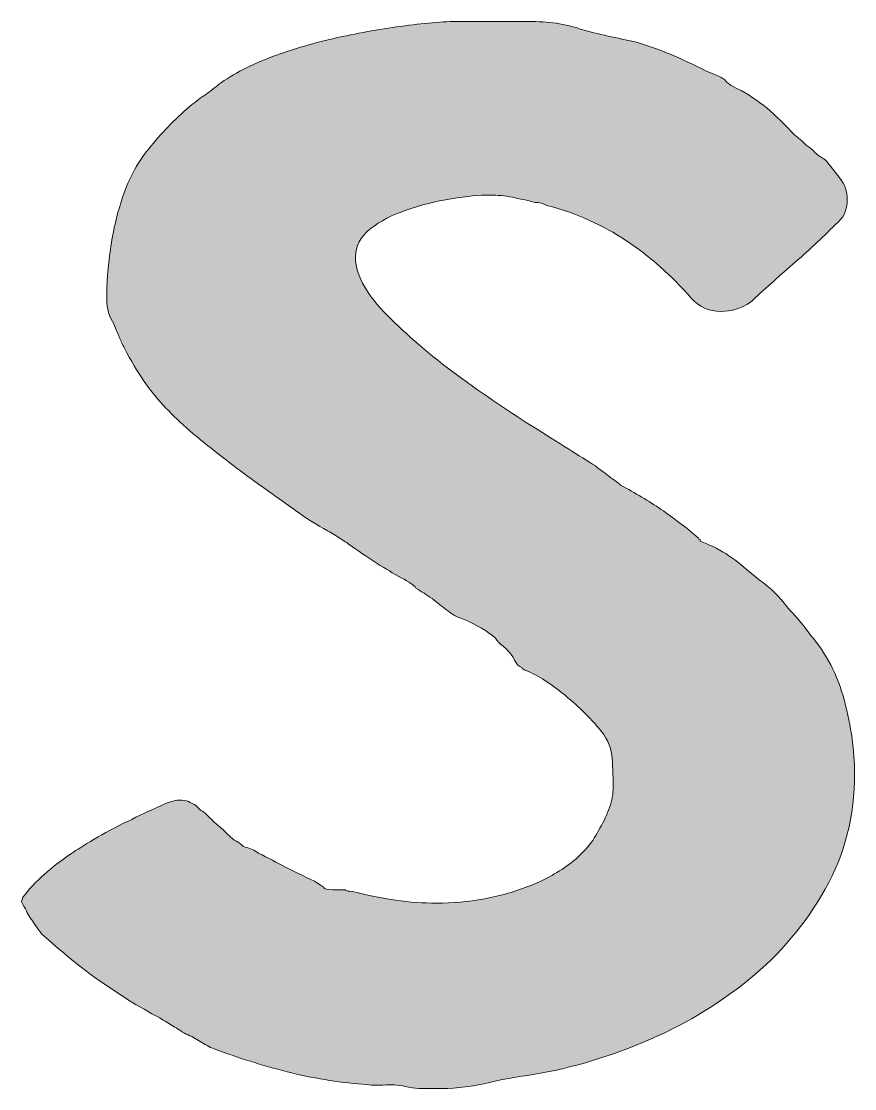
# Model space of a CAD drawing. Header units: inches. Extents: x 57 to 1023, y -981 to -99.
# Drawn here: x 808.6 to 1022.6, y -372.6 to -98.6 of the extents above; entities that cross this region are included whole.
import ezdxf

# ---------------------------------------------------------------- set-up
doc = ezdxf.new("R2010")
doc.units = ezdxf.units.IN
doc.header["$MEASUREMENT"] = 0
doc.layers.add('Layer 1', color=7, linetype='Continuous')

# ---------------------------------------------------------------- blocks, each defined once
blk = doc.blocks.new('block 3')
at = {"layer": 'Layer 1', "true_color": 0x2b568d}
h = blk.add_hatch(color=167, dxfattribs=at)
h.dxf.hatch_style = 2
edge = h.paths.add_edge_path()
edge.add_spline(control_points=[(809.02, -323.43), (810.53, -321.42), (812.35, -319.46), (814.5, -317.57), (816.63, -315.68), (818.84, -313.98), (821.11, -312.47), (822.11, -311.71), (823.88, -310.58), (826.4, -309.07), (828.92, -307.56), (831.69, -306.04), (834.72, -304.53), (837.74, -303.02), (840.63, -301.64), (843.41, -300.38), (846.18, -299.12), (848.07, -298.48), (849.08, -298.48), (850.08, -298.48), (850.9, -298.61), (851.53, -298.86), (852.16, -299.12), (852.86, -299.5), (853.61, -300), (853.61, -300), (854.75, -301.13), (854.75, -301.13), (855.25, -301.39), (855.75, -301.76), (856.26, -302.27), (858.02, -304.03), (859.41, -305.29), (860.42, -306.04), (860.92, -306.55), (861.49, -307.12), (862.12, -307.75), (862.74, -308.38), (863.56, -308.94), (864.57, -309.45), (865.08, -309.95), (865.58, -310.33), (866.09, -310.58), (867.35, -310.83), (868.48, -311.34), (869.49, -312.09), (872, -313.36), (874.34, -314.55), (876.48, -315.68), (878.62, -316.82), (881.07, -318.01), (883.85, -319.27), (885.11, -320.03), (885.86, -320.54), (886.12, -320.78), (886.12, -320.78), (886.49, -321.16), (886.49, -321.16), (887, -321.42), (888.01, -321.54), (889.52, -321.54), (889.52, -321.54), (891.79, -321.54), (891.79, -321.54), (892.03, -321.79), (892.66, -321.92), (893.68, -321.92), (901.23, -323.94), (908.42, -324.94), (915.22, -324.94), (919.25, -324.94), (923.35, -324.56), (927.5, -323.81), (931.66, -323.05), (935.63, -321.92), (939.41, -320.41), (943.19, -318.89), (946.65, -316.95), (949.8, -314.55), (952.95, -312.16), (955.41, -309.2), (957.17, -305.67), (958.17, -303.91), (959, -302.14), (959.63, -300.38), (960.25, -298.61), (960.57, -296.85), (960.57, -295.08), (960.57, -292.06), (960.44, -289.36), (960.19, -286.96), (959.94, -284.57), (958.81, -282.23), (956.79, -279.97), (954.77, -277.45), (951.94, -274.68), (948.29, -271.65), (944.63, -268.63), (941.3, -266.49), (938.27, -265.23), (938.02, -265.23), (937.77, -265.1), (937.52, -264.85), (937.26, -264.85), (937.14, -264.72), (937.14, -264.47), (936.38, -264.22), (935.75, -263.59), (935.25, -262.58), (935, -261.82), (934.36, -260.94), (933.36, -259.93), (932.85, -259.43), (932.35, -258.99), (931.85, -258.61), (931.34, -258.23), (930.84, -257.67), (930.34, -256.91), (928.32, -255.15), (925.55, -253.51), (922.02, -252), (920.51, -251.5), (919.12, -250.74), (917.87, -249.73), (916.6, -248.73), (915.34, -247.72), (914.09, -246.71), (913.33, -246.21), (912.63, -245.76), (912.01, -245.38), (911.37, -245.01), (910.68, -244.57), (909.93, -244.06), (909.42, -243.31), (908.16, -242.42), (906.15, -241.42), (902.12, -239.15), (897.96, -236.5), (893.68, -233.48), (892.66, -232.72), (891.66, -232.03), (890.65, -231.4), (889.64, -230.77), (888.51, -230.08), (887.25, -229.32), (884.48, -227.81), (882.21, -226.43), (880.45, -225.16), (876.92, -222.65), (873.39, -220.13), (869.87, -217.61), (866.33, -215.09), (862.81, -212.44), (859.28, -209.67), (853.99, -205.64), (849.46, -201.67), (845.68, -197.76), (841.9, -193.86), (838.37, -188.76), (835.09, -182.46), (834.59, -181.45), (834.15, -180.51), (833.77, -179.62), (833.39, -178.74), (832.95, -177.67), (832.45, -176.41), (831.18, -174.4), (830.56, -172.25), (830.56, -169.98), (830.56, -165.96), (830.87, -161.67), (831.5, -157.13), (832.13, -152.6), (833.07, -148.44), (834.34, -144.66), (835.85, -139.62), (838.18, -135.15), (841.33, -131.24), (844.48, -127.34), (847.95, -123.75), (851.72, -120.47), (852.98, -119.47), (854.24, -118.52), (855.5, -117.64), (856.76, -116.76), (858.02, -115.81), (859.28, -114.8), (863.06, -112.03), (867.66, -109.64), (873.08, -107.62), (878.49, -105.61), (884.1, -103.97), (889.9, -102.71), (895.69, -101.45), (901.42, -100.44), (907.09, -99.69), (912.76, -98.93), (917.74, -98.55), (922.02, -98.55), (922.02, -98.55), (937.9, -98.55), (937.9, -98.55), (940.41, -98.55), (942.81, -98.68), (945.08, -98.93), (947.34, -99.18), (949.61, -99.69), (951.88, -100.44), (954.39, -101.2), (956.85, -101.83), (959.25, -102.33), (961.64, -102.84), (963.97, -103.34), (966.24, -103.84), (969.77, -104.85), (973.1, -106.05), (976.26, -107.43), (979.4, -108.82), (982.49, -110.27), (985.52, -111.78), (986.27, -112.03), (986.9, -112.29), (987.41, -112.54), (987.91, -112.79), (988.41, -113.04), (988.92, -113.29), (989.42, -113.8), (989.8, -114.18), (990.05, -114.43), (990.3, -114.68), (990.68, -114.93), (991.19, -115.18), (994.21, -116.69), (996.86, -118.34), (999.12, -120.09), (1001.39, -121.86), (1003.78, -124.13), (1006.3, -126.9), (1006.81, -127.41), (1007.37, -127.91), (1008, -128.41), (1008.63, -128.92), (1009.33, -129.54), (1010.08, -130.3), (1010.84, -130.81), (1011.59, -131.43), (1012.35, -132.19), (1013.11, -132.95), (1013.99, -133.58), (1015, -134.08), (1016.25, -135.59), (1017.51, -137.17), (1018.78, -138.8), (1020.03, -140.45), (1020.66, -142.27), (1020.66, -144.28), (1020.66, -147.06), (1019.66, -149.2), (1017.64, -150.71), (1014.11, -154.24), (1010.46, -157.64), (1006.68, -160.91), (1002.9, -164.19), (999.25, -167.47), (995.72, -170.74), (993.45, -172.25), (990.93, -173.01), (988.16, -173.01), (985.14, -173.01), (982.62, -171.87), (980.6, -169.61), (975.56, -163.81), (970.02, -158.9), (963.97, -154.87), (957.93, -150.84), (951.12, -147.81), (943.56, -145.8), (942.56, -145.29), (941.55, -145.04), (940.54, -145.04), (938.52, -144.54), (936.57, -144.09), (934.68, -143.72), (932.79, -143.34), (930.84, -143.15), (928.83, -143.15), (926.3, -143.15), (923.03, -143.47), (919, -144.09), (914.96, -144.73), (911.19, -145.67), (907.66, -146.93), (903.88, -148.19), (900.73, -149.83), (898.21, -151.84), (895.69, -153.86), (894.43, -156.25), (894.43, -159.02), (894.43, -163.31), (896.82, -167.97), (901.61, -173.01), (906.4, -178.05), (912.32, -183.21), (919.38, -188.5), (926.18, -193.55), (932.98, -198.21), (939.79, -202.49), (946.59, -206.78), (952, -210.18), (956.04, -212.69), (956.54, -213.2), (957.11, -213.64), (957.74, -214.01), (958.36, -214.39), (958.93, -214.83), (959.44, -215.34), (960.95, -216.35), (961.96, -217.1), (962.46, -217.61), (966.24, -219.62), (969.7, -221.7), (972.85, -223.84), (976, -225.98), (979.22, -228.44), (982.49, -231.21), (982.49, -231.46), (982.62, -231.59), (982.87, -231.59), (982.87, -231.59), (982.87, -231.97), (982.87, -231.97), (985.39, -232.98), (987.03, -233.73), (987.78, -234.23), (990.05, -235.5), (992.13, -236.94), (994.02, -238.58), (995.91, -240.22), (997.86, -241.79), (999.88, -243.31), (1001.14, -244.32), (1002.21, -245.33), (1003.09, -246.33), (1003.97, -247.34), (1004.91, -248.47), (1005.93, -249.73), (1007.94, -251.75), (1009.7, -253.89), (1011.22, -256.16), (1015.24, -260.69), (1018.14, -266.3), (1019.91, -272.97), (1021.67, -279.65), (1022.55, -285.89), (1022.55, -291.68), (1022.55, -302.52), (1020.03, -312.41), (1015, -321.35), (1009.95, -330.3), (1003.4, -338.05), (995.34, -344.59), (987.28, -351.15), (978.27, -356.5), (968.32, -360.66), (958.36, -364.81), (948.48, -367.65), (938.65, -369.16), (936.63, -369.41), (934.68, -369.73), (932.79, -370.11), (930.9, -370.48), (928.95, -370.92), (926.94, -371.43), (923.16, -372.18), (919.12, -372.56), (914.84, -372.56), (913.58, -372.56), (912.44, -372.56), (911.44, -372.56), (910.43, -372.56), (909.3, -372.43), (908.04, -372.18), (906.02, -371.68), (904.07, -371.49), (902.18, -371.62), (900.29, -371.74), (898.34, -371.68), (896.32, -371.43), (889.77, -370.92), (883.28, -369.85), (876.86, -368.22), (870.43, -366.58), (864.2, -364.63), (858.15, -362.36), (856.89, -361.86), (855.69, -361.22), (854.56, -360.47), (853.43, -359.71), (852.23, -359.09), (850.97, -358.58), (849.71, -357.82), (848.57, -357.13), (847.57, -356.5), (846.56, -355.87), (845.42, -355.18), (844.16, -354.42), (833.33, -348.63), (823.25, -341.45), (813.93, -332.88), (812.67, -331.37), (811.79, -330.11), (811.28, -329.1), (810.78, -328.6), (810.4, -328.03), (810.15, -327.4), (809.9, -326.77), (809.52, -326.07), (809.02, -325.32), (809.02, -325.32), (808.64, -324.56), (808.64, -324.56), (808.64, -324.56), (809.02, -323.43), (809.02, -323.43)], knot_values=[0, 0, 0, 0, 1, 1, 1, 2, 2, 2, 3, 3, 3, 4, 4, 4, 5, 5, 5, 6, 6, 6, 7, 7, 7, 8, 8, 8, 9, 9, 9, 10, 10, 10, 11, 11, 11, 12, 12, 12, 13, 13, 13, 14, 14, 14, 15, 15, 15, 16, 16, 16, 17, 17, 17, 18, 18, 18, 19, 19, 19, 20, 20, 20, 21, 21, 21, 22, 22, 22, 23, 23, 23, 24, 24, 24, 25, 25, 25, 26, 26, 26, 27, 27, 27, 28, 28, 28, 29, 29, 29, 30, 30, 30, 31, 31, 31, 32, 32, 32, 33, 33, 33, 34, 34, 34, 35, 35, 35, 36, 36, 36, 37, 37, 37, 38, 38, 38, 39, 39, 39, 40, 40, 40, 41, 41, 41, 42, 42, 42, 43, 43, 43, 44, 44, 44, 45, 45, 45, 46, 46, 46, 47, 47, 47, 48, 48, 48, 49, 49, 49, 50, 50, 50, 51, 51, 51, 52, 52, 52, 53, 53, 53, 54, 54, 54, 55, 55, 55, 56, 56, 56, 57, 57, 57, 58, 58, 58, 59, 59, 59, 60, 60, 60, 61, 61, 61, 62, 62, 62, 63, 63, 63, 64, 64, 64, 65, 65, 65, 66, 66, 66, 67, 67, 67, 68, 68, 68, 69, 69, 69, 70, 70, 70, 71, 71, 71, 72, 72, 72, 73, 73, 73, 74, 74, 74, 75, 75, 75, 76, 76, 76, 77, 77, 77, 78, 78, 78, 79, 79, 79, 80, 80, 80, 81, 81, 81, 82, 82, 82, 83, 83, 83, 84, 84, 84, 85, 85, 85, 86, 86, 86, 87, 87, 87, 88, 88, 88, 89, 89, 89, 90, 90, 90, 91, 91, 91, 92, 92, 92, 93, 93, 93, 94, 94, 94, 95, 95, 95, 96, 96, 96, 97, 97, 97, 98, 98, 98, 99, 99, 99, 100, 100, 100, 101, 101, 101, 102, 102, 102, 103, 103, 103, 104, 104, 104, 105, 105, 105, 106, 106, 106, 107, 107, 107, 108, 108, 108, 109, 109, 109, 110, 110, 110, 111, 111, 111, 112, 112, 112, 113, 113, 113, 114, 114, 114, 115, 115, 115, 116, 116, 116, 117, 117, 117, 118, 118, 118, 119, 119, 119, 120, 120, 120, 121, 121, 121, 122, 122, 122, 123, 123, 123, 124, 124, 124, 125, 125, 125, 126, 126, 126, 127, 127, 127, 128, 128, 128, 129, 129, 129, 130, 130, 130, 131, 131, 131, 132, 132, 132, 133, 133, 133, 134, 134, 134, 135, 135, 135, 136, 136, 136, 137, 137, 137, 138, 138, 138, 139, 139, 139, 140, 140, 140, 141, 141, 141, 141], degree=3, periodic=1)
at = {"layer": 'Layer 1', "lineweight": 0}
blk.add_open_spline([(809.02, -323.43), (810.53, -321.42), (812.35, -319.46), (814.5, -317.57), (816.63, -315.68), (818.84, -313.98), (821.11, -312.47), (822.11, -311.71), (823.88, -310.58), (826.4, -309.07), (828.92, -307.56), (831.69, -306.04), (834.72, -304.53), (837.74, -303.02), (840.63, -301.64), (843.41, -300.38), (846.18, -299.12), (848.07, -298.48), (849.08, -298.48), (850.08, -298.48), (850.9, -298.61), (851.53, -298.86), (852.16, -299.12), (852.86, -299.5), (853.61, -300), (853.61, -300), (854.75, -301.13), (854.75, -301.13), (855.25, -301.39), (855.75, -301.76), (856.26, -302.27), (858.02, -304.03), (859.41, -305.29), (860.42, -306.04), (860.92, -306.55), (861.49, -307.12), (862.12, -307.75), (862.74, -308.38), (863.56, -308.94), (864.57, -309.45), (865.08, -309.95), (865.58, -310.33), (866.09, -310.58), (867.35, -310.83), (868.48, -311.34), (869.49, -312.09), (872, -313.36), (874.34, -314.55), (876.48, -315.68), (878.62, -316.82), (881.07, -318.01), (883.85, -319.27), (885.11, -320.03), (885.86, -320.54), (886.12, -320.78), (886.12, -320.78), (886.49, -321.16), (886.49, -321.16), (887, -321.42), (888.01, -321.54), (889.52, -321.54), (889.52, -321.54), (891.79, -321.54), (891.79, -321.54), (892.03, -321.79), (892.66, -321.92), (893.68, -321.92), (901.23, -323.94), (908.42, -324.94), (915.22, -324.94), (919.25, -324.94), (923.35, -324.56), (927.5, -323.81), (931.66, -323.05), (935.63, -321.92), (939.41, -320.41), (943.19, -318.89), (946.65, -316.95), (949.8, -314.55), (952.95, -312.16), (955.41, -309.2), (957.17, -305.67), (958.17, -303.91), (959, -302.14), (959.63, -300.38), (960.25, -298.61), (960.57, -296.85), (960.57, -295.08), (960.57, -292.06), (960.44, -289.36), (960.19, -286.96), (959.94, -284.57), (958.81, -282.23), (956.79, -279.97), (954.77, -277.45), (951.94, -274.68), (948.29, -271.65), (944.63, -268.63), (941.3, -266.49), (938.27, -265.23), (938.02, -265.23), (937.77, -265.1), (937.52, -264.85), (937.26, -264.85), (937.14, -264.72), (937.14, -264.47), (936.38, -264.22), (935.75, -263.59), (935.25, -262.58), (935, -261.82), (934.36, -260.94), (933.36, -259.93), (932.85, -259.43), (932.35, -258.99), (931.85, -258.61), (931.34, -258.23), (930.84, -257.67), (930.34, -256.91), (928.32, -255.15), (925.55, -253.51), (922.02, -252), (920.51, -251.5), (919.12, -250.74), (917.87, -249.73), (916.6, -248.73), (915.34, -247.72), (914.09, -246.71), (913.33, -246.21), (912.63, -245.76), (912.01, -245.38), (911.37, -245.01), (910.68, -244.57), (909.93, -244.06), (909.42, -243.31), (908.16, -242.42), (906.15, -241.42), (902.12, -239.15), (897.96, -236.5), (893.68, -233.48), (892.66, -232.72), (891.66, -232.03), (890.65, -231.4), (889.64, -230.77), (888.51, -230.08), (887.25, -229.32), (884.48, -227.81), (882.21, -226.43), (880.45, -225.16), (876.92, -222.65), (873.39, -220.13), (869.87, -217.61), (866.33, -215.09), (862.81, -212.44), (859.28, -209.67), (853.99, -205.64), (849.46, -201.67), (845.68, -197.76), (841.9, -193.86), (838.37, -188.76), (835.09, -182.46), (834.59, -181.45), (834.15, -180.51), (833.77, -179.62), (833.39, -178.74), (832.95, -177.67), (832.45, -176.41), (831.18, -174.4), (830.56, -172.25), (830.56, -169.98), (830.56, -165.96), (830.87, -161.67), (831.5, -157.13), (832.13, -152.6), (833.07, -148.44), (834.34, -144.66), (835.85, -139.62), (838.18, -135.15), (841.33, -131.24), (844.48, -127.34), (847.95, -123.75), (851.72, -120.47), (852.98, -119.47), (854.24, -118.52), (855.5, -117.64), (856.76, -116.76), (858.02, -115.81), (859.28, -114.8), (863.06, -112.03), (867.66, -109.64), (873.08, -107.62), (878.49, -105.61), (884.1, -103.97), (889.9, -102.71), (895.69, -101.45), (901.42, -100.44), (907.09, -99.69), (912.76, -98.93), (917.74, -98.55), (922.02, -98.55), (922.02, -98.55), (937.9, -98.55), (937.9, -98.55), (940.41, -98.55), (942.81, -98.68), (945.08, -98.93), (947.34, -99.18), (949.61, -99.69), (951.88, -100.44), (954.39, -101.2), (956.85, -101.83), (959.25, -102.33), (961.64, -102.84), (963.97, -103.34), (966.24, -103.84), (969.77, -104.85), (973.1, -106.05), (976.26, -107.43), (979.4, -108.82), (982.49, -110.27), (985.52, -111.78), (986.27, -112.03), (986.9, -112.29), (987.41, -112.54), (987.91, -112.79), (988.41, -113.04), (988.92, -113.29), (989.42, -113.8), (989.8, -114.18), (990.05, -114.43), (990.3, -114.68), (990.68, -114.93), (991.19, -115.18), (994.21, -116.69), (996.86, -118.34), (999.12, -120.09), (1001.39, -121.86), (1003.78, -124.13), (1006.3, -126.9), (1006.81, -127.41), (1007.37, -127.91), (1008, -128.41), (1008.63, -128.92), (1009.33, -129.54), (1010.08, -130.3), (1010.84, -130.81), (1011.59, -131.43), (1012.35, -132.19), (1013.11, -132.95), (1013.99, -133.58), (1015, -134.08), (1016.25, -135.59), (1017.51, -137.17), (1018.78, -138.8), (1020.03, -140.45), (1020.66, -142.27), (1020.66, -144.28), (1020.66, -147.06), (1019.66, -149.2), (1017.64, -150.71), (1014.11, -154.24), (1010.46, -157.64), (1006.68, -160.91), (1002.9, -164.19), (999.25, -167.47), (995.72, -170.74), (993.45, -172.25), (990.93, -173.01), (988.16, -173.01), (985.14, -173.01), (982.62, -171.87), (980.6, -169.61), (975.56, -163.81), (970.02, -158.9), (963.97, -154.87), (957.93, -150.84), (951.12, -147.81), (943.56, -145.8), (942.56, -145.29), (941.55, -145.04), (940.54, -145.04), (938.52, -144.54), (936.57, -144.09), (934.68, -143.72), (932.79, -143.34), (930.84, -143.15), (928.83, -143.15), (926.3, -143.15), (923.03, -143.47), (919, -144.09), (914.96, -144.73), (911.19, -145.67), (907.66, -146.93), (903.88, -148.19), (900.73, -149.83), (898.21, -151.84), (895.69, -153.86), (894.43, -156.25), (894.43, -159.02), (894.43, -163.31), (896.82, -167.97), (901.61, -173.01), (906.4, -178.05), (912.32, -183.21), (919.38, -188.5), (926.18, -193.55), (932.98, -198.21), (939.79, -202.49), (946.59, -206.78), (952, -210.18), (956.04, -212.69), (956.54, -213.2), (957.11, -213.64), (957.74, -214.01), (958.36, -214.39), (958.93, -214.83), (959.44, -215.34), (960.95, -216.35), (961.96, -217.1), (962.46, -217.61), (966.24, -219.62), (969.7, -221.7), (972.85, -223.84), (976, -225.98), (979.22, -228.44), (982.49, -231.21), (982.49, -231.46), (982.62, -231.59), (982.87, -231.59), (982.87, -231.59), (982.87, -231.97), (982.87, -231.97), (985.39, -232.98), (987.03, -233.73), (987.78, -234.23), (990.05, -235.5), (992.13, -236.94), (994.02, -238.58), (995.91, -240.22), (997.86, -241.79), (999.88, -243.31), (1001.14, -244.32), (1002.21, -245.33), (1003.09, -246.33), (1003.97, -247.34), (1004.91, -248.47), (1005.93, -249.73), (1007.94, -251.75), (1009.7, -253.89), (1011.22, -256.16), (1015.24, -260.69), (1018.14, -266.3), (1019.91, -272.97), (1021.67, -279.65), (1022.55, -285.89), (1022.55, -291.68), (1022.55, -302.52), (1020.03, -312.41), (1015, -321.35), (1009.95, -330.3), (1003.4, -338.05), (995.34, -344.59), (987.28, -351.15), (978.27, -356.5), (968.32, -360.66), (958.36, -364.81), (948.48, -367.65), (938.65, -369.16), (936.63, -369.41), (934.68, -369.73), (932.79, -370.11), (930.9, -370.48), (928.95, -370.92), (926.94, -371.43), (923.16, -372.18), (919.12, -372.56), (914.84, -372.56), (913.58, -372.56), (912.44, -372.56), (911.44, -372.56), (910.43, -372.56), (909.3, -372.43), (908.04, -372.18), (906.02, -371.68), (904.07, -371.49), (902.18, -371.62), (900.29, -371.74), (898.34, -371.68), (896.32, -371.43), (889.77, -370.92), (883.28, -369.85), (876.86, -368.22), (870.43, -366.58), (864.2, -364.63), (858.15, -362.36), (856.89, -361.86), (855.69, -361.22), (854.56, -360.47), (853.43, -359.71), (852.23, -359.09), (850.97, -358.58), (849.71, -357.82), (848.57, -357.13), (847.57, -356.5), (846.56, -355.87), (845.42, -355.18), (844.16, -354.42), (833.33, -348.63), (823.25, -341.45), (813.93, -332.88), (812.67, -331.37), (811.79, -330.11), (811.28, -329.1), (810.78, -328.6), (810.4, -328.03), (810.15, -327.4), (809.9, -326.77), (809.52, -326.07), (809.02, -325.32), (809.02, -325.32), (808.64, -324.56), (808.64, -324.56), (808.64, -324.56), (809.02, -323.43), (809.02, -323.43)], degree=3, knots=[0, 0, 0, 0, 1, 1, 1, 2, 2, 2, 3, 3, 3, 4, 4, 4, 5, 5, 5, 6, 6, 6, 7, 7, 7, 8, 8, 8, 9, 9, 9, 10, 10, 10, 11, 11, 11, 12, 12, 12, 13, 13, 13, 14, 14, 14, 15, 15, 15, 16, 16, 16, 17, 17, 17, 18, 18, 18, 19, 19, 19, 20, 20, 20, 21, 21, 21, 22, 22, 22, 23, 23, 23, 24, 24, 24, 25, 25, 25, 26, 26, 26, 27, 27, 27, 28, 28, 28, 29, 29, 29, 30, 30, 30, 31, 31, 31, 32, 32, 32, 33, 33, 33, 34, 34, 34, 35, 35, 35, 36, 36, 36, 37, 37, 37, 38, 38, 38, 39, 39, 39, 40, 40, 40, 41, 41, 41, 42, 42, 42, 43, 43, 43, 44, 44, 44, 45, 45, 45, 46, 46, 46, 47, 47, 47, 48, 48, 48, 49, 49, 49, 50, 50, 50, 51, 51, 51, 52, 52, 52, 53, 53, 53, 54, 54, 54, 55, 55, 55, 56, 56, 56, 57, 57, 57, 58, 58, 58, 59, 59, 59, 60, 60, 60, 61, 61, 61, 62, 62, 62, 63, 63, 63, 64, 64, 64, 65, 65, 65, 66, 66, 66, 67, 67, 67, 68, 68, 68, 69, 69, 69, 70, 70, 70, 71, 71, 71, 72, 72, 72, 73, 73, 73, 74, 74, 74, 75, 75, 75, 76, 76, 76, 77, 77, 77, 78, 78, 78, 79, 79, 79, 80, 80, 80, 81, 81, 81, 82, 82, 82, 83, 83, 83, 84, 84, 84, 85, 85, 85, 86, 86, 86, 87, 87, 87, 88, 88, 88, 89, 89, 89, 90, 90, 90, 91, 91, 91, 92, 92, 92, 93, 93, 93, 94, 94, 94, 95, 95, 95, 96, 96, 96, 97, 97, 97, 98, 98, 98, 99, 99, 99, 100, 100, 100, 101, 101, 101, 102, 102, 102, 103, 103, 103, 104, 104, 104, 105, 105, 105, 106, 106, 106, 107, 107, 107, 108, 108, 108, 109, 109, 109, 110, 110, 110, 111, 111, 111, 112, 112, 112, 113, 113, 113, 114, 114, 114, 115, 115, 115, 116, 116, 116, 117, 117, 117, 118, 118, 118, 119, 119, 119, 120, 120, 120, 121, 121, 121, 122, 122, 122, 123, 123, 123, 124, 124, 124, 125, 125, 125, 126, 126, 126, 127, 127, 127, 128, 128, 128, 129, 129, 129, 130, 130, 130, 131, 131, 131, 132, 132, 132, 133, 133, 133, 134, 134, 134, 135, 135, 135, 136, 136, 136, 137, 137, 137, 138, 138, 138, 139, 139, 139, 140, 140, 140, 141, 141, 141, 141], dxfattribs=at)
blk = doc.blocks.new('block 2')
at = {"layer": 'Layer 1'}
blk.add_blockref('block 3', (0, 0), dxfattribs=at)

msp = doc.modelspace()

# ---------------------------------------------------------------- block references
at = {"layer": 'Layer 1'}
msp.add_blockref('block 2', (0, 0), dxfattribs=at)

doc.saveas('drawing.dxf')
